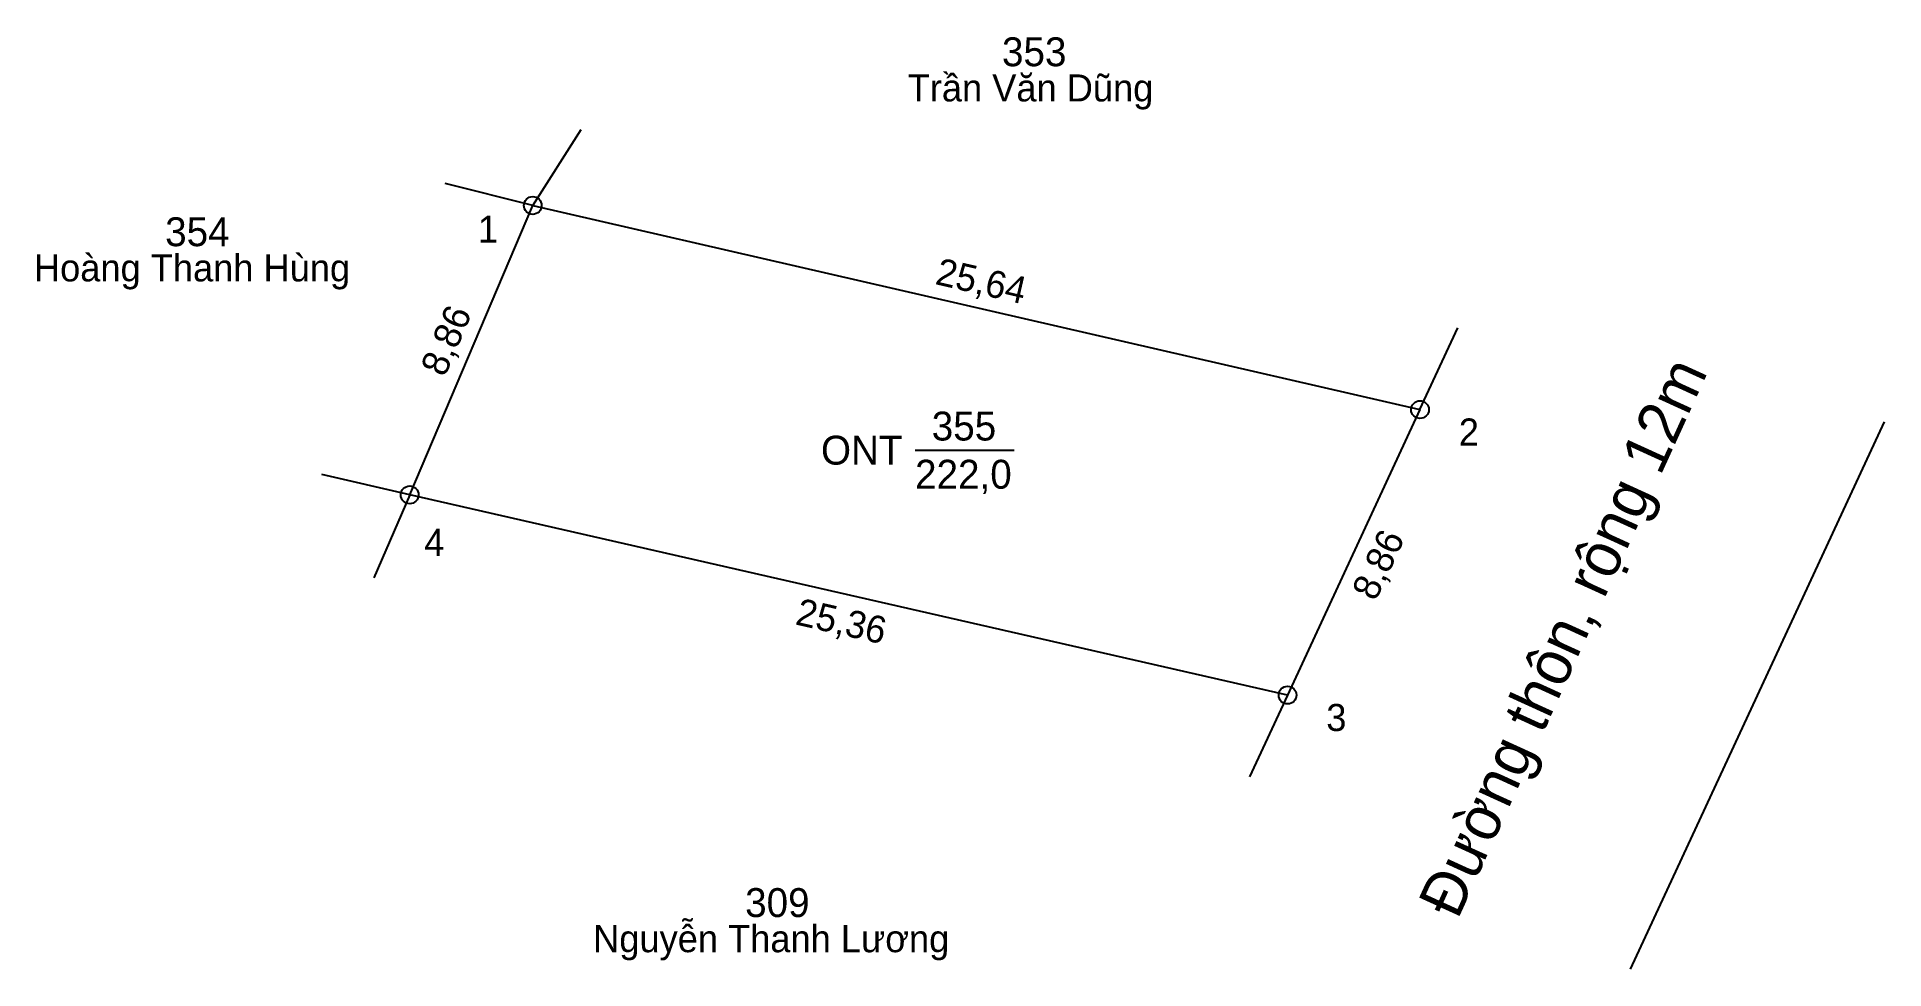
# Model space of a CAD drawing. Extents: x 540614.4 to 540666.4, y 1835246.4 to 1835272.6.
import ezdxf

# ---------------------------------------------------------------- set-up
doc = ezdxf.new("R2010")
doc.units = 0
for name, color, linetype in [('CanhThua', 7, 'Continuous'), ('ChieuDaiCanhThua', 7, 'Continuous'), ('Level 1', 7, 'Continuous'), ('MocDinhThua', 7, 'Continuous'), ('NhanDiaChinhThua', 7, 'Continuous'), ('NhanTuCan', 7, 'Continuous'), ('RauThua', 7, 'Continuous'), ('SoHieuDinhThua', 7, 'Continuous'), ('TenChuLanCan', 7, 'Continuous')]:
    doc.layers.add(name, color=color, linetype=linetype)

msp = doc.modelspace()

# ---------------------------------------------------------------- linework, layer by layer
at = {"layer": 'CanhThua'}
for p, q in [((540624.91, 1835259.71), (540628.375, 1835267.862)), ((540628.375, 1835267.862), (540653.358, 1835262.111)), ((540653.358, 1835262.111), (540649.63, 1835254.07)), ((540666.425, 1835261.765), (540659.279, 1835246.353)), ((540649.63, 1835254.07), (540624.91, 1835259.71))]:
    msp.add_line(p, q, dxfattribs=at)
at = {"layer": 'MocDinhThua'}
for centre in [(540628.375, 1835267.862), (540653.358, 1835262.111), (540624.91, 1835259.71), (540649.63, 1835254.07)]:
    msp.add_circle(centre, 0.25, dxfattribs=at)
at = {"layer": 'NhanDiaChinhThua'}
msp.add_line((540639.14, 1835260.97), (540641.93, 1835260.97), dxfattribs=at)
at = {"layer": 'RauThua'}
for p, q in [((540628.375, 1835267.862), (540629.742, 1835270.006)), ((540628.375, 1835267.862), (540625.909, 1835268.478)), ((540653.358, 1835262.111), (540654.427, 1835264.417)), ((540624.91, 1835259.71), (540622.434, 1835260.287)), ((540624.91, 1835259.71), (540623.904, 1835257.375)), ((540649.63, 1835254.07), (540648.561, 1835251.764))]:
    msp.add_line(p, q, dxfattribs=at)

# ---------------------------------------------------------------- texts
at = {"layer": 'ChieuDaiCanhThua'}
for s, rotation, p in [('25,64', 347.0365, (540639.679, 1835265.651)), ('8,86', 66.9721, (540625.896, 1835263.003)), ('8,86', 65.1264, (540652.106, 1835256.691)), ('25,36', 347.1477, (540635.74, 1835256.066))]:
    msp.add_text(s, height=0.7627, rotation=rotation, dxfattribs=at).set_placement(p)
at = {"layer": 'Level 1'}
msp.add_text('Đường thôn, rộng 12m', height=1.25, rotation=65.4613, dxfattribs=at).set_placement((540654.416, 1835247.723))
at = {"layer": 'NhanDiaChinhThua'}
for s, p in [('355', (540639.61, 1835261.241)), ('ONT', (540636.492, 1835260.563)), ('222,0', (540639.141, 1835259.885))]:
    msp.add_text(s, height=0.8135, dxfattribs=at).set_placement(p)
at = {"layer": 'NhanTuCan'}
for s, p in [('353', (540641.588, 1835271.784)), ('354', (540618.025, 1835266.715)), ('309', (540634.356, 1835247.819))]:
    msp.add_text(s, height=0.8135, dxfattribs=at).set_placement(p)
at = {"layer": 'SoHieuDinhThua'}
for s, p in [('1', (540626.834, 1835266.812)), ('2', (540654.451, 1835261.099)), ('4', (540625.319, 1835257.991)), ('3', (540650.719, 1835253.058))]:
    msp.add_text(s, height=0.763, dxfattribs=at).set_placement(p)
at = {"layer": 'TenChuLanCan'}
for s, p in [('Trần Văn Dũng', (540638.933, 1835270.792)), ('Hoàng Thanh Hùng', (540614.331, 1835265.723)), ('Nguyễn Thanh Lương', (540630.077, 1835246.828))]:
    msp.add_text(s, height=0.76268, dxfattribs=at).set_placement(p)

doc.saveas('drawing.dxf')
